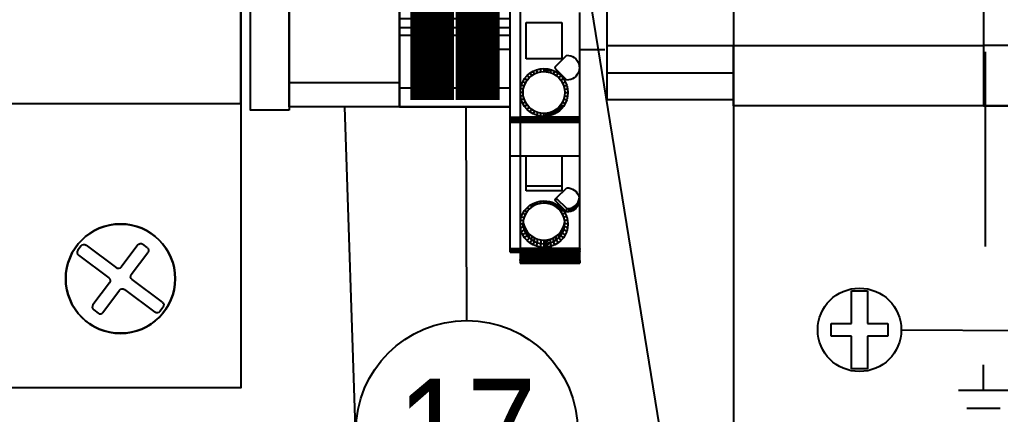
# Model space of a CAD drawing. Header units: inches. Extents: x -38 to 199, y -310 to 64.
# Drawn here: x 46.075 to 48.871, y -48.495 to -47.368 of the extents above; entities that cross this region are included whole.
import ezdxf
from ezdxf.enums import TextEntityAlignment as Align

# ---------------------------------------------------------------- set-up
doc = ezdxf.new("R2010")
doc.units = ezdxf.units.IN
doc.header["$MEASUREMENT"] = 0
doc.set_wipeout_variables(frame=1)
doc.layers.add('DETAIL$', color=5, linetype='Continuous')
doc.layers.add('PLC', color=7, linetype='Continuous')
doc.styles.get("Standard").update_dxf_attribs({"font": 'arial.ttf'})
doc.styles.add('TXT', font='txt')

# ---------------------------------------------------------------- blocks, each defined once
blk = doc.blocks.new('screw head')
for p, q in [((9.4513, 11.6844), (9.4356, 11.6844)), ((9.4613, 11.6744), (9.4613, 11.5664)), ((9.4713, 11.5564), (9.5504, 11.5564)), ((9.5504, 11.5207), (9.4713, 11.5207)), ((9.5604, 11.5464), (9.5604, 11.5307)), ((9.4613, 11.4027), (9.4613, 11.5107))]:
    blk.add_line(p, q)
blk.add_lwpolyline([(9.4513, 11.3927), (9.4356, 11.3927, -0.414214), (9.4256, 11.4027), (9.4256, 11.5107, 0.414214), (9.4156, 11.5207), (9.3365, 11.5207, -0.414214), (9.3265, 11.5307), (9.3265, 11.5464, -0.414214), (9.3365, 11.5564), (9.4156, 11.5564, 0.414214), (9.4256, 11.5664), (9.4256, 11.6744)], format="xyb")
blk.add_circle((9.4434, 11.5385), 0.156)
for centre, start, end in [((9.4356, 11.6744), 90, 180), ((9.4513, 11.6744), 0, 90), ((9.4713, 11.5664), 180, 270), ((9.5504, 11.5464), 0, 90), ((9.4713, 11.5107), 90, 180), ((9.5504, 11.5307), 270, 0), ((9.4513, 11.4027), 270, 0)]:
    blk.add_arc(centre, 0.01, start, end)
blk = doc.blocks.new('ABB CB')
for points in [[(9.1314, 11.9335), (12.4434, 11.9335), (12.4434, 11.2465), (9.1314, 11.2465)], [(9.9434, 11.2465), (11.6314, 11.2465), (11.6314, 11.9335), (9.9434, 11.9335)]]:
    blk.add_lwpolyline(points, close=True)
blk.add_circle((12.1314, 11.59), 0.156)
at = {"xscale": -1, "rotation": 323.2086603636097}
blk.add_blockref('screw head', (12.7835, -3.306), dxfattribs=at)
at = {"color": 6, "style": 'TXT', "flags": 3}
for tag, p in [('MANUF', (9.0065, 10.9573)), ('PART#', (9.0065, 10.7154)), ('DESC', (9.0065, 10.4753))]:
    blk.add_attdef(tag, p, '', height=0.125, dxfattribs=at)
blk = doc.blocks.new('11511811')
at = {"color": 8}
blk.add_lwpolyline([(-0.865, -0.315), (-0.865, 0), (0.865, 0), (0.865, -0.315)], close=True, dxfattribs=at)
for points in [[(-0.5199, 0), (-0.5199, -0.315)], [(0.4901, 0), (0.4901, -0.315)]]:
    blk.add_lwpolyline(points, dxfattribs=at)
for centre in [(-0.3169, -0.1219), (0.2551, -0.1219)]:
    blk.add_circle(centre, 0.0666, dxfattribs=at)
at = {"layer": 'DETAIL$', "color": 8}
for points in [[(-0.7956, 0), (-0.7956, -0.315)], [(-0.5349, 0), (-0.5349, -0.315)], [(-0.4999, 0), (-0.4999, -0.315)], [(-0.1104, 0), (-0.1104, -0.1219)], [(0.0407, 0), (0.0407, -0.1219)], [(0.4701, 0), (0.4701, -0.315)], [(0.5051, 0), (0.5051, -0.315)], [(0.6694, 0), (0.6694, -0.315)], [(0.7244, 0), (0.7244, -0.315)], [(0.8294, 0), (0.8294, -0.315)], [(-0.2562, -0.1491), (-0.3532, -0.0661)], [(0.3159, -0.1491), (0.2189, -0.0661)], [(-0.3773, -0.0939), (-0.2796, -0.177)], [(0.1947, -0.0939), (0.2925, -0.177)]]:
    blk.add_lwpolyline(points, dxfattribs=at)
blk.add_circle((-0.0349, -0.1219), 0.03, dxfattribs=at)
blk.add_arc((-0.0349, -0.1219), 0.0755, 180, 0, dxfattribs=at)
at = {"color": 6, "style": 'TXT', "flags": 3}
for tag, p in [('MANUF', (-0.865, -0.6042)), ('PART#', (-0.865, -0.8461)), ('DESC', (-0.865, -1.0863))]:
    blk.add_attdef(tag, p, '', height=0.125, dxfattribs=at)
blk = doc.blocks.new('10331220')
at = {"color": 9}
blk.add_lwpolyline([(-0.8631, -0.11), (-0.8631, 0), (0.8631, 0), (0.8631, -0.11)], close=True, dxfattribs=at)
at = {"color": 6, "style": 'TXT', "flags": 3}
for tag, p in [('MANUF', (-0.8631, -0.3992)), ('PART#', (-0.8631, -0.6411)), ('DESC', (-0.8631, -0.8813))]:
    blk.add_attdef(tag, p, '', height=0.125, dxfattribs=at)
blk = doc.blocks.new('165.114.17')
blk.add_line((5.7728, 6.244), (5.7728, 5.929))
blk.add_lwpolyline([(5.7728, 5.929), (5.7728, 6.244), (7.5028, 6.244), (7.5028, 5.929)], close=True)
for points in [[(5.9994, 6.244), (5.9994, 5.929)], [(7.2341, 6.244), (7.2341, 5.929)]]:
    blk.add_lwpolyline(points)
at = {"color": 2, "const_width": 0.125}
blk.add_lwpolyline([(5.7919, 6.1512), (7.4857, 6.1512)], dxfattribs=at)
at = {"color": 92, "const_width": 0.125}
blk.add_lwpolyline([(5.7919, 6.0215), (7.4857, 6.0215)], dxfattribs=at)
for centre in [(6.3208, 6.0955), (6.8929, 6.0955)]:
    blk.add_circle(centre, 0.0666)
at = {"layer": 'DETAIL$'}
for points in [[(5.8268, 6.244), (5.8268, 5.929)], [(5.9772, 6.244), (5.9772, 5.929)], [(6.0252, 6.244), (6.0252, 5.929)], [(6.5274, 6.244), (6.5274, 6.0955)], [(6.6784, 6.244), (6.6784, 6.0955)], [(7.2119, 6.244), (7.2119, 5.929)], [(7.2599, 6.244), (7.2599, 5.929)], [(7.346, 6.244), (7.346, 5.929)], [(7.3699, 6.244), (7.3699, 5.929)], [(7.4529, 6.244), (7.4529, 5.929)], [(6.3816, 6.0683), (6.2846, 6.1513)], [(6.9537, 6.0683), (6.8567, 6.1513)], [(6.2604, 6.1235), (6.3582, 6.0403)], [(6.8325, 6.1235), (6.9303, 6.0403)]]:
    blk.add_lwpolyline(points, dxfattribs=at)
blk.add_circle((6.6029, 6.0955), 0.03, dxfattribs=at)
blk.add_arc((6.6029, 6.0955), 0.0755, 180, 0, dxfattribs=at)
blk = doc.blocks.new('859-390')
blk.add_wipeout([(-46.298, 0), (-46.298, -6), (45.2, -6), (45.2, 0)])
for p, q in [((-46.295, 0), (-46.298, 0)), ((-46.298, 0), (-46.298, -6)), ((-46.295, 0), (-46.295, -6)), ((-46.295, 0), (-46.266, 0)), ((-46.211, 0), (-46.266, 0)), ((-46.266, 0), (-46.266, -6)), ((-46.211, 0), (-46.211, -6)), ((-46.132, 0), (-46.211, 0)), ((-46.03, 0), (-46.132, 0)), ((-46.132, 0), (-46.132, -6)), ((-46.03, 0), (-46.03, -6)), ((-46.03, 0), (-45.909, 0)), ((-45.772, 0), (-45.909, 0)), ((-45.909, 0), (-45.909, -6)), ((-45.621, 0), (-45.772, 0)), ((-45.772, 0), (-45.772, -6)), ((-45.463, 0), (-45.621, 0)), ((-45.621, 0), (-45.621, -6)), ((-45.3, 0), (-45.463, 0)), ((-45.463, 0), (-45.463, -6)), ((-45.3, 0), (-45.3, -6)), ((-45.2, 0), (-45.3, 0)), ((-45.195, 0), (-45.2, 0)), ((-45.2, 0), (-45.2, -6)), ((-45.182, 0), (-45.195, 0)), ((-45.195, -6), (-45.195, 0)), ((-45.16, 0), (-45.182, 0)), ((-45.182, 0), (-45.182, -6)), ((-45.16, 0), (-45.16, -6)), ((-45.129, 0), (-45.16, 0)), ((-45.091, 0), (-45.129, 0)), ((-45.129, -6), (-45.129, 0)), ((-45.046, 0), (-45.091, 0)), ((-45.091, 0), (-45.091, -6)), ((-44.995, 0), (-45.046, 0)), ((-45.046, -6), (-45.046, 0)), ((-44.995, 0), (-44.995, -6)), ((-44.938, 0), (-44.995, 0)), ((-44.877, 0), (-44.938, 0)), ((-44.938, 0), (-44.938, -6)), ((-44.877, -6), (-44.877, 0)), ((-44.812, 0), (-44.877, 0)), ((-44.812, -6), (-44.812, 0)), ((-44.812, 0), (-42.369, 0)), ((-42.735, -0.03), (-42.369, 0)), ((-42.369, 0), (-42.302, -0.3)), ((-42.369, 0), (-42.003, -0.03)), ((-42.369, 0), (-35.5, 0)), ((-32.126, 0), (-35.5, 0)), ((-35.5, 0), (-35.5, -0.6)), ((-32.107, 0), (-32.126, 0)), ((-32.126, 0), (-32.126, -6)), ((-32.079, 0), (-32.107, 0)), ((-32.107, -6), (-32.107, 0)), ((-32.043, 0), (-32.079, 0)), ((-32.079, 0), (-32.079, -6)), ((-32, 0), (-32.043, 0)), ((-32.043, 0), (-32.043, -6)), ((-31.951, 0), (-32, 0)), ((-32, -6), (-32, 0)), ((-31.895, 0), (-31.951, 0)), ((-31.951, 0), (-31.951, -6)), ((-31.835, 0), (-31.895, 0)), ((-31.895, -6), (-31.895, 0)), ((-31.772, 0), (-31.835, 0)), ((-31.835, 0), (-31.835, -6)), ((-31.706, 0), (-31.772, 0)), ((-31.772, 0), (-31.772, -6)), ((-31.639, 0), (-31.706, 0)), ((-31.706, -6), (-31.706, 0)), ((-31.639, -6), (-31.639, 0)), ((-29.15, 0), (-31.639, 0)), ((-29.525, -0.03), (-29.15, 0)), ((-21.549, 0), (-29.15, 0)), ((-29.15, -0.3), (-29.15, 0)), ((-29.15, 0), (-28.775, -0.03)), ((-44.261, -0.989), (-44.023, -0.703)), ((-44.023, -0.703), (-43.744, -0.458)), ((-44.023, -0.703), (-43.749, -0.915)), ((-43.749, -0.915), (-43.957, -1.166)), ((-43.505, -0.701), (-43.749, -0.915)), ((-43.749, -0.915), (-43.366, -0.915)), ((-43.744, -0.458), (-43.431, -0.262)), ((-43.744, -0.458), (-43.505, -0.701)), ((-43.366, -0.915), (-43.575, -1.166)), ((-43.231, -0.529), (-43.505, -0.701)), ((-43.505, -0.701), (-43.122, -0.701)), ((-43.431, -0.262), (-43.092, -0.117)), ((-43.431, -0.262), (-43.231, -0.529)), ((-43.122, -0.701), (-43.366, -0.915)), ((-42.934, -0.403), (-43.231, -0.529)), ((-43.231, -0.529), (-42.848, -0.529)), ((-42.848, -0.529), (-43.122, -0.701)), ((-43.092, -0.117), (-42.735, -0.03)), ((-43.092, -0.117), (-42.934, -0.403)), ((-42.622, -0.326), (-42.934, -0.403)), ((-42.934, -0.403), (-42.552, -0.403)), ((-42.552, -0.403), (-42.848, -0.529)), ((-42.735, -0.03), (-42.622, -0.326)), ((-42.302, -0.3), (-42.622, -0.326)), ((-42.622, -0.326), (-42.239, -0.326)), ((-42.239, -0.326), (-42.552, -0.403)), ((-42.111, -0.315), (-42.302, -0.3)), ((-42.111, -0.315), (-42.239, -0.326)), ((-41.982, -0.326), (-42.111, -0.315)), ((-42.003, -0.03), (-41.982, -0.326)), ((-42.003, -0.03), (-41.647, -0.117)), ((-41.67, -0.403), (-41.982, -0.326)), ((-41.647, -0.117), (-41.67, -0.403)), ((-41.373, -0.529), (-41.67, -0.403)), ((-41.647, -0.117), (-41.308, -0.262)), ((-41.308, -0.262), (-41.373, -0.529)), ((-41.099, -0.701), (-41.373, -0.529)), ((-41.308, -0.262), (-40.995, -0.458)), ((-40.995, -0.458), (-41.099, -0.701)), ((-40.855, -0.915), (-41.099, -0.701)), ((-40.995, -0.458), (-40.716, -0.703)), ((-40.716, -0.703), (-40.855, -0.915)), ((-40.646, -1.166), (-40.855, -0.915)), ((-40.716, -0.703), (-40.477, -0.989)), ((-39.008, -4.2), (-39.008, -0.6)), ((-39.008, -0.6), (-38.558, -0.6)), ((-38.558, -4.2), (-38.558, -0.6)), ((-38.558, -0.6), (-35.5, -0.6)), ((-35.5, -0.6), (-35.5, -4.2)), ((-31.092, -0.989), (-30.847, -0.703)), ((-30.849, -1.166), (-30.635, -0.915)), ((-30.847, -0.703), (-30.561, -0.458)), ((-30.635, -0.915), (-30.847, -0.703)), ((-30.635, -0.915), (-30.384, -0.701)), ((-30.561, -0.458), (-30.24, -0.262)), ((-30.384, -0.701), (-30.561, -0.458)), ((-30.384, -0.701), (-30.103, -0.529)), ((-30.24, -0.262), (-29.892, -0.117)), ((-30.103, -0.529), (-30.24, -0.262)), ((-30.103, -0.529), (-29.799, -0.403)), ((-29.892, -0.117), (-29.525, -0.03)), ((-29.799, -0.403), (-29.892, -0.117)), ((-29.799, -0.403), (-29.479, -0.326)), ((-29.479, -0.326), (-29.525, -0.03)), ((-29.479, -0.326), (-29.15, -0.3)), ((-29.15, -0.3), (-28.821, -0.326)), ((-28.821, -0.326), (-28.775, -0.03)), ((-28.821, -0.326), (-28.501, -0.403)), ((-28.775, -0.03), (-28.408, -0.117)), ((-28.501, -0.403), (-28.408, -0.117)), ((-28.501, -0.403), (-28.197, -0.529)), ((-28.408, -0.117), (-28.06, -0.262)), ((-28.197, -0.529), (-28.06, -0.262)), ((-28.197, -0.529), (-27.916, -0.701)), ((-28.06, -0.262), (-27.739, -0.458)), ((-27.916, -0.701), (-27.739, -0.458)), ((-27.916, -0.701), (-27.665, -0.915)), ((-27.739, -0.458), (-27.453, -0.703)), ((-27.665, -0.915), (-27.453, -0.703)), ((-27.665, -0.915), (-27.451, -1.166)), ((-27.453, -0.703), (-27.208, -0.989)), ((-25.75, -4.2), (-25.75, -0.6)), ((-25.75, -0.6), (-22.1, -0.6)), ((-22.1, -0.6), (-22.1, -4.2)), ((-44.679, -2.025), (-44.593, -1.658)), ((-44.593, -1.658), (-44.453, -1.31)), ((-44.593, -1.658), (-44.248, -1.751)), ((-44.453, -1.31), (-44.261, -0.989)), ((-44.453, -1.31), (-44.125, -1.447)), ((-44.248, -1.751), (-44.323, -2.071)), ((-44.261, -0.989), (-43.957, -1.166)), ((-44.125, -1.447), (-44.248, -1.751)), ((-44.248, -1.751), (-43.865, -1.751)), ((-43.957, -1.166), (-44.125, -1.447)), ((-44.125, -1.447), (-43.743, -1.447)), ((-43.957, -1.166), (-43.575, -1.166)), ((-43.865, -1.751), (-43.94, -2.071)), ((-43.743, -1.447), (-43.865, -1.751)), ((-43.575, -1.166), (-43.743, -1.447)), ((-40.477, -0.989), (-40.646, -1.166)), ((-40.479, -1.447), (-40.646, -1.166)), ((-40.286, -1.31), (-40.479, -1.447)), ((-40.356, -1.751), (-40.479, -1.447)), ((-40.477, -0.989), (-40.286, -1.31)), ((-40.145, -1.658), (-40.356, -1.751)), ((-40.281, -2.071), (-40.356, -1.751)), ((-40.286, -1.31), (-40.145, -1.658)), ((-40.145, -1.658), (-40.06, -2.025)), ((-31.52, -2.025), (-31.433, -1.658)), ((-31.433, -1.658), (-31.288, -1.31)), ((-31.147, -1.751), (-31.433, -1.658)), ((-31.288, -1.31), (-31.092, -0.989)), ((-31.021, -1.447), (-31.288, -1.31)), ((-31.224, -2.071), (-31.147, -1.751)), ((-31.147, -1.751), (-31.021, -1.447)), ((-30.849, -1.166), (-31.092, -0.989)), ((-31.021, -1.447), (-30.849, -1.166)), ((-27.451, -1.166), (-27.208, -0.989)), ((-27.451, -1.166), (-27.279, -1.447)), ((-27.279, -1.447), (-27.012, -1.31)), ((-27.279, -1.447), (-27.153, -1.751)), ((-27.208, -0.989), (-27.012, -1.31)), ((-27.153, -1.751), (-26.867, -1.658)), ((-27.153, -1.751), (-27.076, -2.071)), ((-27.012, -1.31), (-26.867, -1.658)), ((-26.867, -1.658), (-26.78, -2.025)), ((-44.708, -2.4), (-44.679, -2.025)), ((-44.348, -2.4), (-44.708, -2.4)), ((-44.593, -3.142), (-44.708, -2.4)), ((-44.708, -2.4), (-44.248, -3.049)), ((-44.708, -2.4), (-44.323, -2.729)), ((-44.708, -2.4), (-44.679, -2.775)), ((-44.323, -2.071), (-44.679, -2.025)), ((-44.679, -2.775), (-44.593, -3.142)), ((-44.323, -2.071), (-44.348, -2.4)), ((-44.348, -2.4), (-44.323, -2.729)), ((-43.966, -2.4), (-44.348, -2.4)), ((-44.248, -3.049), (-44.348, -2.4)), ((-44.348, -2.4), (-43.865, -3.049)), ((-44.348, -2.4), (-43.94, -2.729)), ((-43.94, -2.071), (-44.323, -2.071)), ((-44.323, -2.729), (-44.248, -3.049)), ((-43.94, -2.071), (-43.966, -2.4)), ((-43.966, -2.4), (-43.94, -2.729)), ((-43.94, -2.729), (-43.865, -3.049)), ((-40.356, -3.049), (-40.281, -2.729)), ((-40.06, -2.025), (-40.281, -2.071)), ((-40.256, -2.4), (-40.281, -2.071)), ((-40.281, -2.729), (-40.256, -2.4)), ((-40.047, -2.682), (-40.281, -2.729)), ((-40.281, -2.729), (-40.095, -2.96)), ((-40.256, -2.4), (-40.031, -2.4)), ((-40.047, -2.682), (-40.256, -2.4)), ((-40.047, -2.682), (-40.095, -2.96)), ((-40.06, -2.025), (-40.031, -2.4)), ((-40.031, -2.4), (-40.047, -2.682)), ((-31.55, -2.4), (-31.52, -2.025)), ((-31.55, -2.4), (-31.25, -2.4)), ((-31.224, -2.729), (-31.55, -2.4)), ((-31.533, -2.682), (-31.55, -2.4)), ((-31.224, -2.729), (-31.533, -2.682)), ((-31.484, -2.96), (-31.533, -2.682)), ((-31.533, -2.682), (-31.147, -3.049)), ((-31.224, -2.071), (-31.52, -2.025)), ((-31.25, -2.4), (-31.224, -2.071)), ((-31.224, -2.729), (-31.25, -2.4)), ((-31.147, -3.049), (-31.224, -2.729)), ((-27.05, -2.4), (-27.153, -3.049)), ((-26.78, -2.025), (-27.076, -2.071)), ((-27.076, -2.071), (-27.05, -2.4)), ((-26.75, -2.4), (-27.05, -2.4)), ((-27.05, -2.4), (-26.867, -3.142)), ((-27.05, -2.4), (-26.78, -2.775)), ((-26.78, -2.775), (-26.867, -3.142)), ((-26.78, -2.025), (-26.75, -2.4)), ((-26.75, -2.4), (-26.78, -2.775)), ((-44.593, -3.142), (-44.248, -3.049)), ((-44.453, -3.49), (-44.593, -3.142)), ((-44.453, -3.49), (-44.125, -3.353)), ((-44.261, -3.811), (-44.453, -3.49)), ((-44.261, -3.811), (-43.957, -3.634)), ((-44.023, -4.097), (-44.261, -3.811)), ((-44.248, -3.049), (-44.125, -3.353)), ((-44.248, -3.049), (-43.865, -3.049)), ((-44.125, -3.353), (-43.957, -3.634)), ((-44.125, -3.353), (-43.743, -3.353)), ((-44.023, -4.097), (-43.749, -3.885)), ((-43.957, -3.634), (-43.749, -3.885)), ((-43.957, -3.634), (-43.575, -3.634)), ((-43.865, -3.049), (-43.743, -3.353)), ((-43.749, -3.885), (-43.505, -4.099)), ((-43.749, -3.885), (-43.366, -3.885)), ((-43.743, -3.353), (-43.575, -3.634)), ((-43.575, -3.634), (-43.366, -3.885)), ((-43.366, -3.885), (-43.122, -4.099)), ((-41.151, -4.7), (-40.071, -3.591)), ((-41.099, -4.099), (-40.855, -3.885)), ((-40.995, -4.342), (-40.855, -3.885)), ((-40.855, -3.885), (-40.646, -3.634)), ((-40.782, -4.162), (-40.855, -3.885)), ((-39.765, -3.623), (-40.814, -4.7)), ((-40.646, -3.634), (-40.782, -4.162)), ((-40.646, -3.634), (-40.479, -3.353)), ((-40.425, -3.733), (-40.646, -3.634)), ((-40.591, -3.959), (-40.646, -3.634)), ((-40.425, -3.733), (-40.591, -3.959)), ((-40.479, -3.353), (-40.356, -3.049)), ((-40.286, -3.49), (-40.479, -3.353)), ((-40.425, -3.733), (-40.479, -3.353)), ((-40.286, -3.49), (-40.425, -3.733)), ((-40.095, -2.96), (-40.356, -3.049)), ((-40.175, -3.231), (-40.356, -3.049)), ((-40.356, -3.049), (-40.286, -3.49)), ((-40.175, -3.231), (-40.286, -3.49)), ((-40.095, -2.96), (-40.175, -3.231)), ((-40.071, -3.591), (-40.048, -3.571)), ((-40.071, -3.591), (-39.796, -3.591)), ((-40.048, -3.571), (-40.022, -3.555)), ((-39.819, -3.571), (-40.048, -3.571)), ((-40.022, -3.555), (-39.994, -3.543)), ((-39.845, -3.555), (-40.022, -3.555)), ((-39.994, -3.543), (-39.964, -3.535)), ((-39.873, -3.543), (-39.994, -3.543)), ((-39.964, -3.535), (-39.933, -3.533)), ((-39.903, -3.535), (-39.964, -3.535)), ((-39.933, -3.533), (-39.903, -3.535)), ((-39.903, -3.535), (-39.873, -3.543)), ((-39.873, -3.543), (-39.845, -3.555)), ((-39.845, -3.555), (-39.819, -3.571)), ((-39.819, -3.571), (-39.796, -3.591)), ((-39.796, -3.591), (-39.765, -3.623)), ((-39.765, -3.623), (-38.715, -4.7)), ((-31.147, -3.049), (-31.484, -2.96)), ((-31.402, -3.231), (-31.484, -2.96)), ((-31.402, -3.231), (-31.147, -3.049)), ((-31.288, -3.49), (-31.402, -3.231)), ((-31.402, -3.231), (-31.021, -3.353)), ((-31.021, -3.353), (-31.288, -3.49)), ((-30.849, -3.634), (-31.288, -3.49)), ((-31.146, -3.733), (-31.288, -3.49)), ((-31.021, -3.353), (-31.147, -3.049)), ((-30.849, -3.634), (-31.146, -3.733)), ((-30.975, -3.959), (-31.146, -3.733)), ((-30.849, -3.634), (-31.021, -3.353)), ((-30.975, -3.959), (-30.849, -3.634)), ((-30.975, -3.959), (-30.635, -3.885)), ((-30.635, -3.885), (-30.849, -3.634)), ((-30.635, -3.885), (-30.779, -4.162)), ((-30.384, -4.099), (-30.635, -3.885)), ((-27.665, -3.885), (-27.916, -4.099)), ((-27.9, -4.7), (-26.791, -3.591)), ((-27.451, -3.634), (-27.665, -3.885)), ((-27.665, -3.885), (-27.453, -4.097)), ((-27.208, -3.811), (-27.453, -4.097)), ((-27.279, -3.353), (-27.451, -3.634)), ((-27.451, -3.634), (-27.208, -3.811)), ((-27.153, -3.049), (-27.279, -3.353)), ((-27.279, -3.353), (-27.012, -3.49)), ((-27.012, -3.49), (-27.208, -3.811)), ((-27.153, -3.049), (-26.867, -3.142)), ((-26.867, -3.142), (-27.012, -3.49)), ((-26.791, -3.591), (-26.768, -3.571)), ((-26.768, -3.571), (-26.741, -3.555)), ((-26.741, -3.555), (-26.712, -3.543)), ((-26.712, -3.543), (-26.681, -3.535)), ((-26.681, -3.535), (-26.65, -3.533)), ((-26.65, -3.533), (-26.619, -3.535)), ((-26.619, -3.535), (-26.588, -3.543)), ((-26.588, -3.543), (-26.559, -3.555)), ((-26.559, -3.555), (-26.532, -3.571)), ((-26.532, -3.571), (-26.509, -3.591)), ((-26.509, -3.591), (-25.4, -4.7)), ((-43.744, -4.342), (-44.023, -4.097)), ((-43.744, -4.342), (-43.505, -4.099)), ((-43.431, -4.538), (-43.744, -4.342)), ((-43.505, -4.099), (-43.231, -4.271)), ((-43.505, -4.099), (-43.122, -4.099)), ((-43.431, -4.538), (-43.231, -4.271)), ((-43.092, -4.683), (-43.431, -4.538)), ((-43.231, -4.271), (-42.934, -4.397)), ((-43.231, -4.271), (-42.848, -4.271)), ((-43.122, -4.099), (-42.848, -4.271)), ((-43.092, -4.683), (-42.934, -4.397)), ((-42.735, -4.77), (-43.092, -4.683)), ((-42.934, -4.397), (-42.622, -4.474)), ((-42.934, -4.397), (-42.552, -4.397)), ((-42.848, -4.271), (-42.552, -4.397)), ((-42.735, -4.77), (-42.622, -4.474)), ((-42.369, -4.8), (-42.735, -4.77)), ((-42.622, -4.474), (-42.302, -4.5)), ((-42.622, -4.474), (-42.239, -4.474)), ((-42.552, -4.397), (-42.239, -4.474)), ((-42.369, -4.8), (-42.302, -4.5)), ((-42.003, -4.77), (-42.369, -4.8)), ((-42.302, -4.5), (-42.111, -4.485)), ((-42.239, -4.474), (-42.111, -4.485)), ((-42.111, -4.485), (-41.982, -4.474)), ((-42.003, -4.77), (-41.982, -4.474)), ((-41.647, -4.683), (-42.003, -4.77)), ((-41.982, -4.474), (-41.67, -4.397)), ((-41.67, -4.397), (-41.373, -4.271)), ((-41.647, -4.683), (-41.67, -4.397)), ((-41.308, -4.538), (-41.647, -4.683)), ((-41.373, -4.271), (-41.099, -4.099)), ((-41.308, -4.538), (-41.373, -4.271)), ((-40.995, -4.342), (-41.308, -4.538)), ((-41.151, -4.7), (-40.814, -4.7)), ((-41.136, -4.896), (-41.151, -4.7)), ((-40.799, -4.896), (-41.136, -4.896)), ((-41.092, -5.086), (-41.136, -4.896)), ((-40.995, -4.342), (-41.099, -4.099)), ((-40.782, -4.162), (-40.995, -4.342)), ((-40.814, -4.7), (-40.799, -4.896)), ((-40.799, -4.896), (-40.754, -5.086)), ((-40.591, -3.959), (-40.782, -4.162)), ((-38.558, -4.2), (-39.008, -4.2)), ((-38.73, -4.896), (-38.775, -5.086)), ((-38.715, -4.7), (-38.73, -4.896)), ((-35.5, -4.2), (-38.558, -4.2)), ((-35.5, -4.2), (-35.5, -6)), ((-30.779, -4.162), (-30.975, -3.959)), ((-30.384, -4.099), (-30.779, -4.162)), ((-30.561, -4.342), (-30.779, -4.162)), ((-30.384, -4.099), (-30.561, -4.342)), ((-30.24, -4.538), (-30.561, -4.342)), ((-30.103, -4.271), (-30.384, -4.099)), ((-30.103, -4.271), (-30.24, -4.538)), ((-29.892, -4.683), (-30.24, -4.538)), ((-29.799, -4.397), (-30.103, -4.271)), ((-29.799, -4.397), (-29.892, -4.683)), ((-29.525, -4.77), (-29.892, -4.683)), ((-29.479, -4.474), (-29.799, -4.397)), ((-29.479, -4.474), (-29.525, -4.77)), ((-29.15, -4.8), (-29.525, -4.77)), ((-29.15, -4.5), (-29.479, -4.474)), ((-28.821, -4.474), (-29.15, -4.5)), ((-29.15, -4.5), (-29.15, -4.8)), ((-28.775, -4.77), (-29.15, -4.8)), ((-28.501, -4.397), (-28.821, -4.474)), ((-28.821, -4.474), (-28.775, -4.77)), ((-28.408, -4.683), (-28.775, -4.77)), ((-28.197, -4.271), (-28.501, -4.397)), ((-28.501, -4.397), (-28.408, -4.683)), ((-28.06, -4.538), (-28.408, -4.683)), ((-27.916, -4.099), (-28.197, -4.271)), ((-28.197, -4.271), (-28.06, -4.538)), ((-27.739, -4.342), (-28.06, -4.538)), ((-27.916, -4.099), (-27.739, -4.342)), ((-27.885, -4.896), (-27.9, -4.7)), ((-27.839, -5.086), (-27.885, -4.896)), ((-27.453, -4.097), (-27.739, -4.342)), ((-22.1, -4.2), (-25.75, -4.2)), ((-25.415, -4.896), (-25.461, -5.086)), ((-25.4, -4.7), (-25.415, -4.896)), ((-40.754, -5.086), (-41.092, -5.086)), ((-41.019, -5.267), (-41.092, -5.086)), ((-40.681, -5.267), (-41.019, -5.267)), ((-40.919, -5.435), (-41.019, -5.267)), ((-40.581, -5.435), (-40.919, -5.435)), ((-40.795, -5.584), (-40.919, -5.435)), ((-40.457, -5.584), (-40.795, -5.584)), ((-40.649, -5.711), (-40.795, -5.584)), ((-40.754, -5.086), (-40.681, -5.267)), ((-40.681, -5.267), (-40.581, -5.435)), ((-40.312, -5.711), (-40.649, -5.711)), ((-40.486, -5.814), (-40.649, -5.711)), ((-40.581, -5.435), (-40.457, -5.584)), ((-40.149, -5.814), (-40.486, -5.814)), ((-40.31, -5.889), (-40.486, -5.814)), ((-40.457, -5.584), (-40.312, -5.711)), ((-40.312, -5.711), (-40.149, -5.814)), ((-39.972, -5.889), (-40.31, -5.889)), ((-40.124, -5.935), (-40.31, -5.889)), ((-40.149, -5.814), (-39.972, -5.889)), ((-39.972, -5.889), (-39.786, -5.935)), ((-39.557, -5.889), (-39.743, -5.935)), ((-39.38, -5.814), (-39.557, -5.889)), ((-39.217, -5.711), (-39.38, -5.814)), ((-39.072, -5.584), (-39.217, -5.711)), ((-38.948, -5.435), (-39.072, -5.584)), ((-38.848, -5.267), (-38.948, -5.435)), ((-38.775, -5.086), (-38.848, -5.267)), ((-27.764, -5.267), (-27.839, -5.086)), ((-27.661, -5.435), (-27.764, -5.267)), ((-27.534, -5.584), (-27.661, -5.435)), ((-27.385, -5.711), (-27.534, -5.584)), ((-27.217, -5.814), (-27.385, -5.711)), ((-27.036, -5.889), (-27.217, -5.814)), ((-26.846, -5.935), (-27.036, -5.889)), ((-26.264, -5.889), (-26.454, -5.935)), ((-26.083, -5.814), (-26.264, -5.889)), ((-25.915, -5.711), (-26.083, -5.814)), ((-25.766, -5.584), (-25.915, -5.711)), ((-25.639, -5.435), (-25.766, -5.584)), ((-25.536, -5.267), (-25.639, -5.435)), ((-25.461, -5.086), (-25.536, -5.267)), ((-46.298, -6), (-46.295, -6)), ((-46.266, -6), (-46.295, -6)), ((-46.211, -6), (-46.266, -6)), ((-46.132, -6), (-46.211, -6)), ((-46.03, -6), (-46.132, -6)), ((-46.03, -6), (-45.909, -6)), ((-45.909, -6), (-45.772, -6)), ((-45.772, -6), (-45.621, -6)), ((-45.621, -6), (-45.463, -6)), ((-45.463, -6), (-45.3, -6)), ((-45.3, -6), (-45.2, -6)), ((-45.2, -6), (-45.195, -6)), ((-45.195, -6), (-45.182, -6)), ((-45.182, -6), (-45.16, -6)), ((-45.129, -6), (-45.16, -6)), ((-45.129, -6), (-45.091, -6)), ((-45.091, -6), (-45.046, -6)), ((-45.046, -6), (-44.995, -6)), ((-44.938, -6), (-44.995, -6)), ((-44.938, -6), (-44.877, -6)), ((-44.812, -6), (-44.877, -6)), ((-44.812, -6), (-35.5, -6)), ((-39.933, -5.95), (-40.124, -5.935)), ((-40.124, -5.935), (-39.786, -5.935)), ((-39.765, -5.936), (-39.933, -5.95)), ((-39.786, -5.935), (-39.765, -5.936)), ((-39.743, -5.935), (-39.765, -5.936)), ((-35.5, -6), (-32.126, -6)), ((-32.126, -6), (-32.107, -6)), ((-32.107, -6), (-32.079, -6)), ((-32.079, -6), (-32.043, -6)), ((-32.043, -6), (-32, -6)), ((-32, -6), (-31.951, -6)), ((-31.951, -6), (-31.895, -6)), ((-31.895, -6), (-31.835, -6)), ((-31.835, -6), (-31.772, -6)), ((-31.772, -6), (-31.706, -6)), ((-31.706, -6), (-31.639, -6)), ((-31.639, -6), (-21.1, -6)), ((-26.65, -5.95), (-26.846, -5.935)), ((-26.454, -5.935), (-26.65, -5.95))]:
    blk.add_line(p, q)
blk = doc.blocks.new('859-525')
at = {"color": 30}
blk.add_wipeout([(-45.2, 0), (-45.2, -1), (45.2, -1), (45.2, 0)], dxfattribs=at)
for p, q in [((-45.195, 0), (-45.2, 0)), ((-45.2, 0), (-45.2, -1)), ((-45.182, 0), (-45.195, 0)), ((-45.195, 0), (-45.195, -1)), ((-45.182, -1), (-45.182, 0)), ((-45.16, 0), (-45.182, 0)), ((-45.16, -1), (-45.16, 0)), ((-45.129, 0), (-45.16, 0)), ((-45.091, 0), (-45.129, 0)), ((-45.129, 0), (-45.129, -1)), ((-45.091, -1), (-45.091, 0)), ((-45.046, 0), (-45.091, 0)), ((-44.995, 0), (-45.046, 0)), ((-45.046, 0), (-45.046, -1)), ((-44.995, -1), (-44.995, 0)), ((-44.938, 0), (-44.995, 0)), ((-44.938, -1), (-44.938, 0)), ((-44.877, 0), (-44.938, 0)), ((-44.812, 0), (-44.877, 0)), ((-44.877, 0), (-44.877, -1)), ((-35.5, 0), (-44.812, 0)), ((-44.812, -1), (-44.812, 0)), ((-35.5, -1), (-35.5, 0)), ((-32.126, 0), (-35.5, 0)), ((-32.126, -1), (-32.126, 0)), ((-32.107, 0), (-32.126, 0)), ((-32.079, 0), (-32.107, 0)), ((-32.107, 0), (-32.107, -1)), ((-32.079, -1), (-32.079, 0)), ((-32.043, 0), (-32.079, 0)), ((-32.043, -1), (-32.043, 0)), ((-32, 0), (-32.043, 0)), ((-31.951, 0), (-32, 0)), ((-32, 0), (-32, -1)), ((-31.951, -1), (-31.951, 0)), ((-31.895, 0), (-31.951, 0)), ((-31.835, 0), (-31.895, 0)), ((-31.895, 0), (-31.895, -1)), ((-31.835, -1), (-31.835, 0)), ((-31.772, 0), (-31.835, 0)), ((-31.772, -1), (-31.772, 0)), ((-31.706, 0), (-31.772, 0)), ((-31.639, 0), (-31.706, 0)), ((-31.706, 0), (-31.706, -1)), ((-31.639, -1), (-31.639, 0)), ((-3.7, 0), (-31.639, 0)), ((-3.7, -1), (-3.7, 0)), ((-3.573, -1), (-3.7, 0)), ((-3.636, 0), (-3.7, 0)), ((-3.573, -1), (-3.636, 0)), ((-3.573, 0), (-3.636, 0)), ((-3.573, -1), (-3.573, 0)), ((-3.513, 0), (-3.573, 0)), ((-3.513, -1), (-3.513, 0)), ((-3.455, 0), (-3.513, 0)), ((-3.455, -1), (-3.455, 0)), ((-3.401, 0), (-3.455, 0)), ((-3.401, -1), (-3.401, 0)), ((-3.352, 0), (-3.401, 0)), ((-3.352, -1), (-3.352, 0)), ((-3.309, 0), (-3.352, 0)), ((-3.309, -1), (-3.309, 0)), ((-3.273, 0), (-3.309, 0)), ((-3.273, -1), (-3.273, 0)), ((-3.243, 0), (-3.273, 0)), ((-3.243, -1), (-3.243, 0)), ((-3.221, 0), (-3.243, 0)), ((-3.221, -1), (-3.221, 0)), ((-3.212, 0), (-3.221, 0)), ((-3.2, 0), (-3.212, 0)), ((-3.212, 0), (-3.212, -1)), ((-3.2, -1), (-3.2, 0)), ((-3.185, 0), (-3.2, 0)), ((-3.168, 0), (-3.185, 0)), ((-3.185, 0), (-3.185, -1)), ((-3.168, -1), (-3.168, 0)), ((-3.149, -1), (-3.168, 0)), ((-3.127, -1), (-3.168, 0)), ((-3.168, 0), (-3.127, 0)), ((-3.127, -1), (-3.127, 0)), ((-3.104, 0), (-3.127, 0)), ((-3.08, 0), (-3.104, 0)), ((-3.104, 0), (-3.104, -1)), ((-3.08, -1), (-3.08, 0)), ((-3.055, 0), (-3.08, 0)), ((-3.029, 0), (-3.055, 0)), ((-3.055, 0), (-3.055, -1)), ((-3.029, -1), (-3.029, 0)), ((5.029, 0), (-3.029, 0)), ((5.029, -1), (5.029, 0)), ((5.055, 0), (5.029, 0)), ((5.08, 0), (5.055, 0)), ((5.055, 0), (5.055, -1)), ((5.08, -1), (5.08, 0)), ((5.104, 0), (5.08, 0)), ((5.127, 0), (5.104, 0)), ((5.104, 0), (5.104, -1)), ((5.127, -1), (5.127, 0)), ((5.149, 0), (5.127, 0)), ((5.168, 0), (5.149, 0)), ((5.149, 0), (5.149, -1)), ((5.168, -1), (5.168, 0)), ((5.185, 0), (5.168, 0)), ((5.2, 0), (5.185, 0)), ((5.185, 0), (5.185, -1)), ((5.2, -1), (5.2, 0)), ((5.212, 0), (5.2, 0)), ((5.221, 0), (5.212, 0)), ((5.212, 0), (5.212, -1)), ((5.221, -1), (5.221, 0)), ((5.243, 0), (5.221, 0)), ((5.243, -1), (5.243, 0)), ((5.273, 0), (5.243, 0)), ((5.273, -1), (5.273, 0)), ((5.309, 0), (5.273, 0)), ((5.309, -1), (5.309, 0)), ((5.352, 0), (5.309, 0)), ((5.352, -1), (5.352, 0)), ((5.401, 0), (5.352, 0)), ((5.401, -1), (5.401, 0)), ((5.455, 0), (5.401, 0)), ((5.455, -1), (5.455, 0)), ((5.513, 0), (5.455, 0)), ((5.513, -1), (5.513, 0)), ((5.573, 0), (5.513, 0)), ((5.573, -1), (5.573, 0)), ((5.636, 0), (5.573, 0)), ((5.636, -1), (5.636, 0)), ((5.7, 0), (5.636, 0)), ((5.7, -1), (5.7, 0)), ((31.639, 0), (5.7, 0)), ((31.639, -1), (31.639, 0)), ((31.706, 0), (31.639, 0)), ((31.772, 0), (31.706, 0)), ((31.706, 0), (31.706, -1)), ((31.772, -1), (31.772, 0)), ((31.835, 0), (31.772, 0)), ((31.835, -1), (31.835, 0)), ((31.895, 0), (31.835, 0)), ((31.951, 0), (31.895, 0)), ((31.895, 0), (31.895, -1)), ((31.951, -1), (31.951, 0)), ((32, 0), (31.951, 0)), ((32.043, 0), (32, 0)), ((32, 0), (32, -1)), ((32.043, -1), (32.043, 0)), ((32.079, 0), (32.043, 0)), ((32.079, -1), (32.079, 0)), ((32.107, 0), (32.079, 0)), ((32.126, 0), (32.107, 0)), ((32.107, 0), (32.107, -1)), ((32.126, -1), (32.126, 0)), ((35.5, 0), (32.126, 0)), ((35.5, -1), (35.5, 0)), ((44.812, 0), (35.5, 0)), ((44.812, -1), (44.812, 0)), ((44.877, 0), (44.812, 0)), ((44.938, 0), (44.877, 0)), ((44.877, 0), (44.877, -1)), ((44.938, -1), (44.938, 0)), ((44.995, 0), (44.938, 0)), ((44.995, -1), (44.995, 0)), ((45.046, 0), (44.995, 0)), ((45.091, 0), (45.046, 0)), ((45.046, 0), (45.046, -1)), ((45.091, -1), (45.091, 0)), ((45.129, 0), (45.091, 0)), ((45.16, 0), (45.129, 0)), ((45.129, 0), (45.129, -1)), ((45.16, -1), (45.16, 0)), ((45.182, 0), (45.16, 0)), ((45.182, -1), (45.182, 0)), ((45.195, 0), (45.182, 0)), ((45.2, 0), (45.195, 0)), ((45.195, 0), (45.195, -1)), ((45.2, -1), (45.2, 0)), ((-45.2, -1), (-45.195, -1)), ((-45.195, -1), (-45.182, -1)), ((-45.182, -1), (-45.16, -1)), ((-45.16, -1), (-45.129, -1)), ((-45.129, -1), (-45.091, -1)), ((-45.091, -1), (-45.046, -1)), ((-45.046, -1), (-44.995, -1)), ((-44.995, -1), (-44.938, -1)), ((-44.938, -1), (-44.877, -1)), ((-44.877, -1), (-44.812, -1)), ((-44.812, -1), (-35.5, -1)), ((-35.5, -1), (-32.126, -1)), ((-32.126, -1), (-32.107, -1)), ((-32.107, -1), (-32.079, -1)), ((-32.079, -1), (-32.043, -1)), ((-32.043, -1), (-32, -1)), ((-32, -1), (-31.951, -1)), ((-31.951, -1), (-31.895, -1)), ((-31.895, -1), (-31.835, -1)), ((-31.835, -1), (-31.772, -1)), ((-31.772, -1), (-31.706, -1)), ((-31.706, -1), (-31.639, -1)), ((-31.639, -1), (-3.7, -1)), ((-3.573, -1), (-3.7, -1)), ((-3.573, -1), (-3.513, -1)), ((-3.513, -1), (-3.455, -1)), ((-3.455, -1), (-3.401, -1)), ((-3.401, -1), (-3.352, -1)), ((-3.352, -1), (-3.309, -1)), ((-3.309, -1), (-3.273, -1)), ((-3.273, -1), (-3.243, -1)), ((-3.243, -1), (-3.221, -1)), ((-3.221, -1), (-3.212, -1)), ((-3.212, -1), (-3.2, -1)), ((-3.2, -1), (-3.185, -1)), ((-3.185, -1), (-3.168, -1)), ((-3.168, -1), (-3.149, -1)), ((-3.149, -1), (-3.127, -1)), ((-3.127, -1), (-3.104, -1)), ((-3.104, -1), (-3.08, -1)), ((-3.08, -1), (-3.055, -1)), ((-3.055, -1), (-3.029, -1)), ((-3.029, -1), (5.029, -1)), ((5.029, -1), (5.055, -1)), ((5.055, -1), (5.08, -1)), ((5.08, -1), (5.104, -1)), ((5.104, -1), (5.127, -1)), ((5.127, -1), (5.149, -1)), ((5.149, -1), (5.168, -1)), ((5.168, -1), (5.185, -1)), ((5.185, -1), (5.2, -1)), ((5.2, -1), (5.212, -1)), ((5.212, -1), (5.221, -1)), ((5.221, -1), (5.243, -1)), ((5.243, -1), (5.273, -1)), ((5.273, -1), (5.309, -1)), ((5.309, -1), (5.352, -1)), ((5.352, -1), (5.401, -1)), ((5.401, -1), (5.455, -1)), ((5.455, -1), (5.513, -1)), ((5.513, -1), (5.573, -1)), ((5.573, -1), (5.636, -1)), ((5.636, -1), (5.7, -1)), ((5.7, -1), (31.639, -1)), ((31.639, -1), (31.706, -1)), ((31.706, -1), (31.772, -1)), ((31.772, -1), (31.835, -1)), ((31.835, -1), (31.895, -1)), ((31.895, -1), (31.951, -1)), ((31.951, -1), (32, -1)), ((32, -1), (32.043, -1)), ((32.043, -1), (32.079, -1)), ((32.079, -1), (32.107, -1)), ((32.107, -1), (32.126, -1)), ((32.126, -1), (35.5, -1)), ((35.5, -1), (44.812, -1)), ((44.812, -1), (44.877, -1)), ((44.877, -1), (44.938, -1)), ((44.938, -1), (44.995, -1)), ((44.995, -1), (45.046, -1)), ((45.046, -1), (45.091, -1)), ((45.091, -1), (45.129, -1)), ((45.129, -1), (45.16, -1)), ((45.16, -1), (45.182, -1)), ((45.182, -1), (45.195, -1)), ((45.195, -1), (45.2, -1))]:
    blk.add_line(p, q, dxfattribs=at)
blk = doc.blocks.new('7a')
at = {"xscale": 0.02841390968980154, "yscale": 0.02841390968980154, "zscale": 0.02841390968980154, "rotation": 90}
blk.add_blockref('859-390', (79.422, 20.6413), dxfattribs=at)
blk.add_line((79.5925, 19.936), (79.6637, 19.936))
at = {"xscale": -0.02841390968980154, "yscale": 0.02841390968980154, "zscale": 0.02841390968980154, "rotation": 270}
blk.add_blockref('859-525', (79.422, 20.6413), dxfattribs=at)
blk.add_line((79.3936, 19.936), (79.3171, 19.936))
blk = doc.blocks.new('A$C595E315F')
at = {"color": 8}
for p, q in [((-0.5787, -0.36), (-0.5787, 0)), ((-0.5787, 0), (1.0769, 0)), ((1.0769, 0), (1.0769, -0.36)), ((1.0769, -0.36), (-0.5787, -0.36))]:
    blk.add_line(p, q, dxfattribs=at)
for p, q in [((-0.501, -0.36), (-0.501, 0)), ((-0.4233, -0.36), (-0.4233, 0)), ((0.9215, -0.36), (0.9215, 0)), ((0.9992, -0.36), (0.9992, 0))]:
    blk.add_line(p, q)
blk.add_circle((0.2491, -0.1767), 0.0976, dxfattribs=at)
at = {"layer": 'DETAIL$', "color": 8}
for points in [[(0.3377, -0.2178), (0.1943, -0.0959)], [(0.16, -0.1369), (0.3022, -0.2586)]]:
    blk.add_lwpolyline(points, dxfattribs=at)
blk = doc.blocks.new('3')
at = {"linetype": 'ByBlock', "lineweight": -2}
for p, q in [((75.6532, 47.1158), (75.6532, 47.2083)), ((75.6532, 47.2083), (75.6994, 47.2083)), ((75.6994, 47.2083), (75.6994, 47.1158)), ((75.5954, 47.1158), (75.6532, 47.1158)), ((75.5954, 47.0788), (75.5954, 47.1158)), ((75.6994, 47.1158), (75.7572, 47.1158)), ((75.7572, 47.1158), (75.7572, 47.0788)), ((75.6532, 47.0788), (75.5954, 47.0788)), ((75.6532, 46.9864), (75.6532, 47.0788)), ((75.6994, 47.0788), (75.6994, 46.9864)), ((75.7572, 47.0788), (75.6994, 47.0788)), ((75.6994, 46.9864), (75.6532, 46.9864))]:
    blk.add_line(p, q, dxfattribs=at)
at = {"linetype": 'Continuous'}
blk.add_lwpolyline([(76.7363, 46.5824), (75.3183, 46.5824), (75.3183, 50.6424), (76.7363, 50.6424)], close=True, dxfattribs=at)
for points in [[(75.3168, 47.9086), (76.0295, 47.9086), (76.0295, 47.7365), (75.3168, 47.7365)], [(76.7363, 47.9086), (76.0295, 47.9086), (76.0295, 47.7365), (76.7363, 47.7365)]]:
    blk.add_lwpolyline(points, close=True)
at = {"linetype": 'ByBlock', "lineweight": -2}
blk.add_circle((75.6763, 47.0973), 0.119, dxfattribs=at)
at = {"layer": 'PLC'}
for p, q in [((76.0295, 49.7331), (76.0295, 47.7365)), ((76.0295, 47.7365), (75.3183, 47.7365)), ((76.7363, 47.7365), (76.0295, 47.7365)), ((75.7953, 47.0969), (76.2639, 47.0951)), ((76.0295, 46.9255), (76.0295, 46.9974)), ((75.9584, 46.9255), (76.1006, 46.9255)), ((75.9821, 46.8738), (76.0769, 46.8738))]:
    blk.add_line(p, q, dxfattribs=at)
at = {"rotation": 270}
blk.add_blockref('A$C595E315F', (75.3168, 48.8302), dxfattribs=at)

msp = doc.modelspace()

# ---------------------------------------------------------------- linework, layer by layer
for p, q in [((48.82907, -48.01567), (48.82907, -47.45948)), ((47.35009, -48.22662), (47.34781, -47.6169))]:
    msp.add_line(p, q)
msp.add_circle((47.35009, -48.54303), 0.31641)
at = {"layer": 'PLC'}
msp.add_line((47.0008, -47.6169), (47.04642, -48.97987), dxfattribs=at)

# ---------------------------------------------------------------- block references
for name, p, rotation in [('ABB CB', (34.77226, -35.97582), 270), ('10331220', (46.7333, -46.76324), 90), ('11511811', (46.8433, -46.7519), 89.99999999999999)]:
    msp.add_blockref(name, p, dxfattribs=dict(rotation=rotation))
at = {"color": 0, "rotation": 89.99999999999999}
msp.add_blockref('165.114.17', (53.40233, -53.38967), dxfattribs=at)

# ---------------------------------------------------------------- texts
at = {"width": 0.85}
msp.add_text('17', height=0.3, dxfattribs=at).set_placement((47.35009, -48.54303), align=Align.MIDDLE)

# ---------------------------------------------------------------- next in the draw order: block references
at = {"layer": 'PLC'}
msp.add_blockref('7a', (-31.92033, -67.38906), dxfattribs=at)

# ---------------------------------------------------------------- next in the draw order: linework, layer by layer
msp.add_line((47.58695, -46.60484), (47.97284, -48.98395), dxfattribs=at)

# ---------------------------------------------------------------- next in the draw order: block references
at = {"layer": 'PLC', "color": 1}
msp.add_blockref('3', (-27.20693, -95.35055), dxfattribs=at)

doc.saveas('drawing.dxf')
